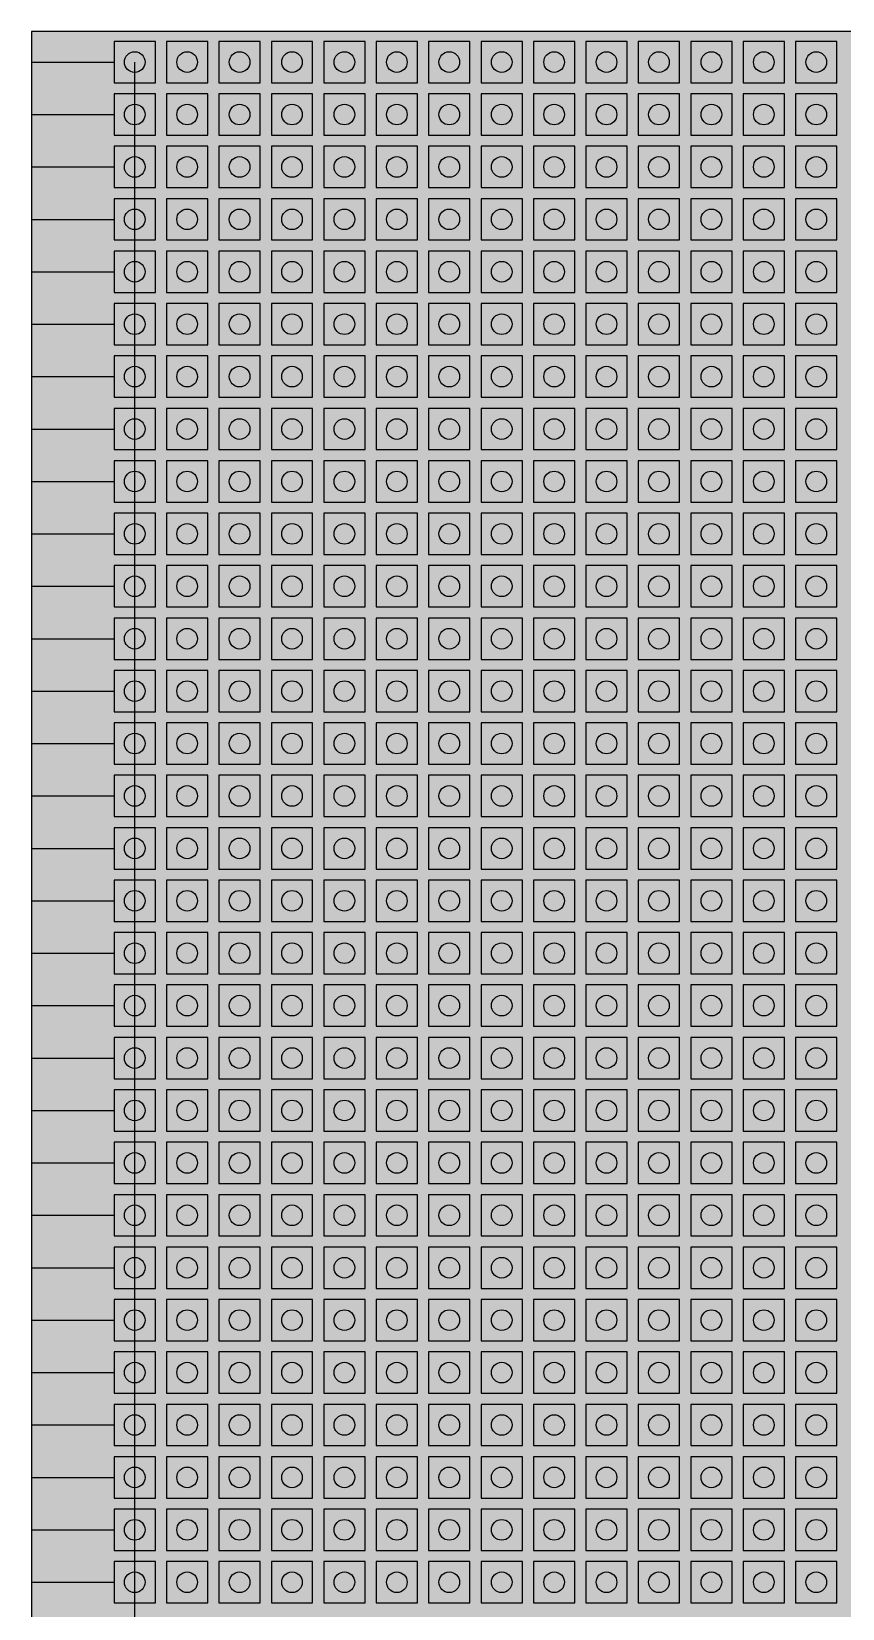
# Model space of a CAD drawing. Header units: millimetres. Extents: x -6 to 434, y -17 to 292.
# Drawn here: x -0.3 to 39, y 23.8 to 100.2 of the extents above; entities that cross this region are included whole.
import ezdxf

# ---------------------------------------------------------------- set-up
doc = ezdxf.new("R2010")
doc.units = ezdxf.units.MM

msp = doc.modelspace()

# ---------------------------------------------------------------- hatches: boundary and pattern name
at = {"transparency": 33554687}
h = msp.add_hatch(color=72, dxfattribs=at)
h.dxf.hatch_style = 1
h.paths.add_polyline_path([(-0.291, 0.208), (159.709, 0.208), (159.709, 100.208), (-0.291, 100.208)])
h = msp.add_hatch(color=96, dxfattribs=at)
h.dxf.hatch_style = 1
h.paths.add_polyline_path([(-0.291, 0.208), (159.709, 0.208), (159.709, 100.208), (-0.291, 100.208)])
h = msp.add_hatch(color=72, dxfattribs=at)
h.dxf.hatch_style = 1
h.paths.add_polyline_path([(6.249, 97.728), (8.249, 97.728), (8.249, 99.728), (6.249, 99.728)])

# ---------------------------------------------------------------- linework, layer by layer
for p, q in [((-0.291, 98.728), (3.709, 98.728)), ((4.709, 96.188), (4.709, 98.728)), ((-0.291, 96.188), (3.709, 96.188)), ((4.709, 93.648), (4.709, 96.188)), ((-0.291, 93.648), (3.709, 93.648)), ((4.709, 91.108), (4.709, 93.648)), ((-0.291, 91.108), (3.709, 91.108)), ((4.709, 88.568), (4.709, 91.108)), ((-0.291, 88.568), (3.709, 88.568)), ((4.709, 86.028), (4.709, 88.568)), ((-0.291, 86.028), (3.709, 86.028)), ((4.709, 83.488), (4.709, 86.028)), ((-0.291, 83.488), (3.709, 83.488)), ((4.709, 80.948), (4.709, 83.488)), ((-0.291, 80.948), (3.709, 80.948)), ((4.709, 78.408), (4.709, 80.948)), ((-0.291, 78.408), (3.709, 78.408)), ((4.709, 75.868), (4.709, 78.408)), ((-0.291, 75.868), (3.709, 75.868)), ((4.709, 73.328), (4.709, 75.868)), ((-0.291, 73.328), (3.709, 73.328)), ((4.709, 70.788), (4.709, 73.328)), ((-0.291, 70.788), (3.709, 70.788)), ((4.709, 68.248), (4.709, 70.788)), ((-0.291, 68.248), (3.709, 68.248)), ((4.709, 65.708), (4.709, 68.248)), ((-0.291, 65.708), (3.709, 65.708)), ((4.709, 63.168), (4.709, 65.708)), ((-0.291, 63.168), (3.709, 63.168)), ((4.709, 60.628), (4.709, 63.168)), ((-0.291, 60.628), (3.709, 60.628)), ((4.709, 58.088), (4.709, 60.628)), ((-0.291, 58.088), (3.709, 58.088)), ((4.709, 55.548), (4.709, 58.088)), ((-0.291, 55.548), (3.709, 55.548)), ((4.709, 53.008), (4.709, 55.548)), ((-0.291, 53.008), (3.709, 53.008)), ((4.709, 50.468), (4.709, 53.008)), ((-0.291, 50.468), (3.709, 50.468)), ((4.709, 47.928), (4.709, 50.468)), ((-0.291, 47.928), (3.709, 47.928)), ((4.709, 45.388), (4.709, 47.928)), ((-0.291, 45.388), (3.709, 45.388)), ((4.709, 42.848), (4.709, 45.388)), ((-0.291, 42.848), (3.709, 42.848)), ((4.709, 40.308), (4.709, 42.848)), ((-0.291, 40.308), (3.709, 40.308)), ((4.709, 37.768), (4.709, 40.308)), ((-0.291, 37.768), (3.709, 37.768)), ((4.709, 35.228), (4.709, 37.768)), ((-0.291, 35.228), (3.709, 35.228)), ((4.709, 32.688), (4.709, 35.228)), ((-0.291, 32.688), (3.709, 32.688)), ((4.709, 30.148), (4.709, 32.688)), ((-0.291, 30.148), (3.709, 30.148)), ((4.709, 27.608), (4.709, 30.148)), ((-0.291, 27.608), (3.709, 27.608)), ((4.709, 25.068), (4.709, 27.608)), ((-0.291, 25.068), (3.709, 25.068)), ((4.709, 22.528), (4.709, 25.068))]:
    msp.add_line(p, q)
for points in [[(-0.291, 0.208), (159.709, 0.208), (159.709, 100.208), (-0.291, 100.208)], [(3.709, 97.728), (5.709, 97.728), (5.709, 99.728), (3.709, 99.728)], [(6.249, 97.728), (8.249, 97.728), (8.249, 99.728), (6.249, 99.728)], [(6.249, 97.728), (8.249, 97.728), (8.249, 99.728), (6.249, 99.728)], [(8.789, 97.728), (10.789, 97.728), (10.789, 99.728), (8.789, 99.728)], [(11.329, 97.728), (13.329, 97.728), (13.329, 99.728), (11.329, 99.728)], [(13.869, 97.728), (15.869, 97.728), (15.869, 99.728), (13.869, 99.728)], [(16.409, 97.728), (18.409, 97.728), (18.409, 99.728), (16.409, 99.728)], [(16.409, 97.728), (18.409, 97.728), (18.409, 99.728), (16.409, 99.728)], [(18.949, 97.728), (20.949, 97.728), (20.949, 99.728), (18.949, 99.728)], [(21.489, 97.728), (23.489, 97.728), (23.489, 99.728), (21.489, 99.728)], [(24.029, 97.728), (26.029, 97.728), (26.029, 99.728), (24.029, 99.728)], [(26.569, 97.728), (28.569, 97.728), (28.569, 99.728), (26.569, 99.728)], [(26.569, 97.728), (28.569, 97.728), (28.569, 99.728), (26.569, 99.728)], [(29.109, 97.728), (31.109, 97.728), (31.109, 99.728), (29.109, 99.728)], [(31.649, 97.728), (33.649, 97.728), (33.649, 99.728), (31.649, 99.728)], [(34.189, 97.728), (36.189, 97.728), (36.189, 99.728), (34.189, 99.728)], [(36.729, 97.728), (38.729, 97.728), (38.729, 99.728), (36.729, 99.728)], [(36.729, 97.728), (38.729, 97.728), (38.729, 99.728), (36.729, 99.728)], [(3.709, 95.188), (5.709, 95.188), (5.709, 97.188), (3.709, 97.188)], [(6.249, 95.188), (8.249, 95.188), (8.249, 97.188), (6.249, 97.188)], [(6.249, 95.188), (8.249, 95.188), (8.249, 97.188), (6.249, 97.188)], [(8.789, 95.188), (10.789, 95.188), (10.789, 97.188), (8.789, 97.188)], [(11.329, 95.188), (13.329, 95.188), (13.329, 97.188), (11.329, 97.188)], [(13.869, 95.188), (15.869, 95.188), (15.869, 97.188), (13.869, 97.188)], [(16.409, 95.188), (18.409, 95.188), (18.409, 97.188), (16.409, 97.188)], [(16.409, 95.188), (18.409, 95.188), (18.409, 97.188), (16.409, 97.188)], [(18.949, 95.188), (20.949, 95.188), (20.949, 97.188), (18.949, 97.188)], [(21.489, 95.188), (23.489, 95.188), (23.489, 97.188), (21.489, 97.188)], [(24.029, 95.188), (26.029, 95.188), (26.029, 97.188), (24.029, 97.188)], [(26.569, 95.188), (28.569, 95.188), (28.569, 97.188), (26.569, 97.188)], [(26.569, 95.188), (28.569, 95.188), (28.569, 97.188), (26.569, 97.188)], [(29.109, 95.188), (31.109, 95.188), (31.109, 97.188), (29.109, 97.188)], [(31.649, 95.188), (33.649, 95.188), (33.649, 97.188), (31.649, 97.188)], [(34.189, 95.188), (36.189, 95.188), (36.189, 97.188), (34.189, 97.188)], [(36.729, 95.188), (38.729, 95.188), (38.729, 97.188), (36.729, 97.188)], [(36.729, 95.188), (38.729, 95.188), (38.729, 97.188), (36.729, 97.188)], [(3.709, 92.648), (5.709, 92.648), (5.709, 94.648), (3.709, 94.648)], [(6.249, 92.648), (8.249, 92.648), (8.249, 94.648), (6.249, 94.648)], [(6.249, 92.648), (8.249, 92.648), (8.249, 94.648), (6.249, 94.648)], [(8.789, 92.648), (10.789, 92.648), (10.789, 94.648), (8.789, 94.648)], [(11.329, 92.648), (13.329, 92.648), (13.329, 94.648), (11.329, 94.648)], [(13.869, 92.648), (15.869, 92.648), (15.869, 94.648), (13.869, 94.648)], [(16.409, 92.648), (18.409, 92.648), (18.409, 94.648), (16.409, 94.648)], [(16.409, 92.648), (18.409, 92.648), (18.409, 94.648), (16.409, 94.648)], [(18.949, 92.648), (20.949, 92.648), (20.949, 94.648), (18.949, 94.648)], [(21.489, 92.648), (23.489, 92.648), (23.489, 94.648), (21.489, 94.648)], [(24.029, 92.648), (26.029, 92.648), (26.029, 94.648), (24.029, 94.648)], [(26.569, 92.648), (28.569, 92.648), (28.569, 94.648), (26.569, 94.648)], [(26.569, 92.648), (28.569, 92.648), (28.569, 94.648), (26.569, 94.648)], [(29.109, 92.648), (31.109, 92.648), (31.109, 94.648), (29.109, 94.648)], [(31.649, 92.648), (33.649, 92.648), (33.649, 94.648), (31.649, 94.648)], [(34.189, 92.648), (36.189, 92.648), (36.189, 94.648), (34.189, 94.648)], [(36.729, 92.648), (38.729, 92.648), (38.729, 94.648), (36.729, 94.648)], [(36.729, 92.648), (38.729, 92.648), (38.729, 94.648), (36.729, 94.648)], [(3.709, 90.108), (5.709, 90.108), (5.709, 92.108), (3.709, 92.108)], [(6.249, 90.108), (8.249, 90.108), (8.249, 92.108), (6.249, 92.108)], [(6.249, 90.108), (8.249, 90.108), (8.249, 92.108), (6.249, 92.108)], [(8.789, 90.108), (10.789, 90.108), (10.789, 92.108), (8.789, 92.108)], [(11.329, 90.108), (13.329, 90.108), (13.329, 92.108), (11.329, 92.108)], [(13.869, 90.108), (15.869, 90.108), (15.869, 92.108), (13.869, 92.108)], [(16.409, 90.108), (18.409, 90.108), (18.409, 92.108), (16.409, 92.108)], [(16.409, 90.108), (18.409, 90.108), (18.409, 92.108), (16.409, 92.108)], [(18.949, 90.108), (20.949, 90.108), (20.949, 92.108), (18.949, 92.108)], [(21.489, 90.108), (23.489, 90.108), (23.489, 92.108), (21.489, 92.108)], [(24.029, 90.108), (26.029, 90.108), (26.029, 92.108), (24.029, 92.108)], [(26.569, 90.108), (28.569, 90.108), (28.569, 92.108), (26.569, 92.108)], [(26.569, 90.108), (28.569, 90.108), (28.569, 92.108), (26.569, 92.108)], [(29.109, 90.108), (31.109, 90.108), (31.109, 92.108), (29.109, 92.108)], [(31.649, 90.108), (33.649, 90.108), (33.649, 92.108), (31.649, 92.108)], [(34.189, 90.108), (36.189, 90.108), (36.189, 92.108), (34.189, 92.108)], [(36.729, 90.108), (38.729, 90.108), (38.729, 92.108), (36.729, 92.108)], [(36.729, 90.108), (38.729, 90.108), (38.729, 92.108), (36.729, 92.108)], [(3.709, 87.568), (5.709, 87.568), (5.709, 89.568), (3.709, 89.568)], [(6.249, 87.568), (8.249, 87.568), (8.249, 89.568), (6.249, 89.568)], [(6.249, 87.568), (8.249, 87.568), (8.249, 89.568), (6.249, 89.568)], [(8.789, 87.568), (10.789, 87.568), (10.789, 89.568), (8.789, 89.568)], [(11.329, 87.568), (13.329, 87.568), (13.329, 89.568), (11.329, 89.568)], [(13.869, 87.568), (15.869, 87.568), (15.869, 89.568), (13.869, 89.568)], [(16.409, 87.568), (18.409, 87.568), (18.409, 89.568), (16.409, 89.568)], [(16.409, 87.568), (18.409, 87.568), (18.409, 89.568), (16.409, 89.568)], [(18.949, 87.568), (20.949, 87.568), (20.949, 89.568), (18.949, 89.568)], [(21.489, 87.568), (23.489, 87.568), (23.489, 89.568), (21.489, 89.568)], [(24.029, 87.568), (26.029, 87.568), (26.029, 89.568), (24.029, 89.568)], [(26.569, 87.568), (28.569, 87.568), (28.569, 89.568), (26.569, 89.568)], [(26.569, 87.568), (28.569, 87.568), (28.569, 89.568), (26.569, 89.568)], [(29.109, 87.568), (31.109, 87.568), (31.109, 89.568), (29.109, 89.568)], [(31.649, 87.568), (33.649, 87.568), (33.649, 89.568), (31.649, 89.568)], [(34.189, 87.568), (36.189, 87.568), (36.189, 89.568), (34.189, 89.568)], [(36.729, 87.568), (38.729, 87.568), (38.729, 89.568), (36.729, 89.568)], [(36.729, 87.568), (38.729, 87.568), (38.729, 89.568), (36.729, 89.568)], [(3.709, 85.028), (5.709, 85.028), (5.709, 87.028), (3.709, 87.028)], [(6.249, 85.028), (8.249, 85.028), (8.249, 87.028), (6.249, 87.028)], [(6.249, 85.028), (8.249, 85.028), (8.249, 87.028), (6.249, 87.028)], [(8.789, 85.028), (10.789, 85.028), (10.789, 87.028), (8.789, 87.028)], [(11.329, 85.028), (13.329, 85.028), (13.329, 87.028), (11.329, 87.028)], [(13.869, 85.028), (15.869, 85.028), (15.869, 87.028), (13.869, 87.028)], [(16.409, 85.028), (18.409, 85.028), (18.409, 87.028), (16.409, 87.028)], [(16.409, 85.028), (18.409, 85.028), (18.409, 87.028), (16.409, 87.028)], [(18.949, 85.028), (20.949, 85.028), (20.949, 87.028), (18.949, 87.028)], [(21.489, 85.028), (23.489, 85.028), (23.489, 87.028), (21.489, 87.028)], [(24.029, 85.028), (26.029, 85.028), (26.029, 87.028), (24.029, 87.028)], [(26.569, 85.028), (28.569, 85.028), (28.569, 87.028), (26.569, 87.028)], [(26.569, 85.028), (28.569, 85.028), (28.569, 87.028), (26.569, 87.028)], [(29.109, 85.028), (31.109, 85.028), (31.109, 87.028), (29.109, 87.028)], [(31.649, 85.028), (33.649, 85.028), (33.649, 87.028), (31.649, 87.028)], [(34.189, 85.028), (36.189, 85.028), (36.189, 87.028), (34.189, 87.028)], [(36.729, 85.028), (38.729, 85.028), (38.729, 87.028), (36.729, 87.028)], [(36.729, 85.028), (38.729, 85.028), (38.729, 87.028), (36.729, 87.028)], [(3.709, 82.488), (5.709, 82.488), (5.709, 84.488), (3.709, 84.488)], [(6.249, 82.488), (8.249, 82.488), (8.249, 84.488), (6.249, 84.488)], [(6.249, 82.488), (8.249, 82.488), (8.249, 84.488), (6.249, 84.488)], [(8.789, 82.488), (10.789, 82.488), (10.789, 84.488), (8.789, 84.488)], [(11.329, 82.488), (13.329, 82.488), (13.329, 84.488), (11.329, 84.488)], [(13.869, 82.488), (15.869, 82.488), (15.869, 84.488), (13.869, 84.488)], [(16.409, 82.488), (18.409, 82.488), (18.409, 84.488), (16.409, 84.488)], [(16.409, 82.488), (18.409, 82.488), (18.409, 84.488), (16.409, 84.488)], [(18.949, 82.488), (20.949, 82.488), (20.949, 84.488), (18.949, 84.488)], [(21.489, 82.488), (23.489, 82.488), (23.489, 84.488), (21.489, 84.488)], [(24.029, 82.488), (26.029, 82.488), (26.029, 84.488), (24.029, 84.488)], [(26.569, 82.488), (28.569, 82.488), (28.569, 84.488), (26.569, 84.488)], [(26.569, 82.488), (28.569, 82.488), (28.569, 84.488), (26.569, 84.488)], [(29.109, 82.488), (31.109, 82.488), (31.109, 84.488), (29.109, 84.488)], [(31.649, 82.488), (33.649, 82.488), (33.649, 84.488), (31.649, 84.488)], [(34.189, 82.488), (36.189, 82.488), (36.189, 84.488), (34.189, 84.488)], [(36.729, 82.488), (38.729, 82.488), (38.729, 84.488), (36.729, 84.488)], [(36.729, 82.488), (38.729, 82.488), (38.729, 84.488), (36.729, 84.488)], [(3.709, 79.948), (5.709, 79.948), (5.709, 81.948), (3.709, 81.948)], [(6.249, 79.948), (8.249, 79.948), (8.249, 81.948), (6.249, 81.948)], [(6.249, 79.948), (8.249, 79.948), (8.249, 81.948), (6.249, 81.948)], [(8.789, 79.948), (10.789, 79.948), (10.789, 81.948), (8.789, 81.948)], [(11.329, 79.948), (13.329, 79.948), (13.329, 81.948), (11.329, 81.948)], [(13.869, 79.948), (15.869, 79.948), (15.869, 81.948), (13.869, 81.948)], [(16.409, 79.948), (18.409, 79.948), (18.409, 81.948), (16.409, 81.948)], [(16.409, 79.948), (18.409, 79.948), (18.409, 81.948), (16.409, 81.948)], [(18.949, 79.948), (20.949, 79.948), (20.949, 81.948), (18.949, 81.948)], [(21.489, 79.948), (23.489, 79.948), (23.489, 81.948), (21.489, 81.948)], [(24.029, 79.948), (26.029, 79.948), (26.029, 81.948), (24.029, 81.948)], [(26.569, 79.948), (28.569, 79.948), (28.569, 81.948), (26.569, 81.948)], [(26.569, 79.948), (28.569, 79.948), (28.569, 81.948), (26.569, 81.948)], [(29.109, 79.948), (31.109, 79.948), (31.109, 81.948), (29.109, 81.948)], [(31.649, 79.948), (33.649, 79.948), (33.649, 81.948), (31.649, 81.948)], [(34.189, 79.948), (36.189, 79.948), (36.189, 81.948), (34.189, 81.948)], [(36.729, 79.948), (38.729, 79.948), (38.729, 81.948), (36.729, 81.948)], [(36.729, 79.948), (38.729, 79.948), (38.729, 81.948), (36.729, 81.948)], [(3.709, 77.408), (5.709, 77.408), (5.709, 79.408), (3.709, 79.408)], [(6.249, 77.408), (8.249, 77.408), (8.249, 79.408), (6.249, 79.408)], [(6.249, 77.408), (8.249, 77.408), (8.249, 79.408), (6.249, 79.408)], [(8.789, 77.408), (10.789, 77.408), (10.789, 79.408), (8.789, 79.408)], [(11.329, 77.408), (13.329, 77.408), (13.329, 79.408), (11.329, 79.408)], [(13.869, 77.408), (15.869, 77.408), (15.869, 79.408), (13.869, 79.408)], [(16.409, 77.408), (18.409, 77.408), (18.409, 79.408), (16.409, 79.408)], [(16.409, 77.408), (18.409, 77.408), (18.409, 79.408), (16.409, 79.408)], [(18.949, 77.408), (20.949, 77.408), (20.949, 79.408), (18.949, 79.408)], [(21.489, 77.408), (23.489, 77.408), (23.489, 79.408), (21.489, 79.408)], [(24.029, 77.408), (26.029, 77.408), (26.029, 79.408), (24.029, 79.408)], [(26.569, 77.408), (28.569, 77.408), (28.569, 79.408), (26.569, 79.408)], [(26.569, 77.408), (28.569, 77.408), (28.569, 79.408), (26.569, 79.408)], [(29.109, 77.408), (31.109, 77.408), (31.109, 79.408), (29.109, 79.408)], [(31.649, 77.408), (33.649, 77.408), (33.649, 79.408), (31.649, 79.408)], [(34.189, 77.408), (36.189, 77.408), (36.189, 79.408), (34.189, 79.408)], [(36.729, 77.408), (38.729, 77.408), (38.729, 79.408), (36.729, 79.408)], [(36.729, 77.408), (38.729, 77.408), (38.729, 79.408), (36.729, 79.408)], [(3.709, 74.868), (5.709, 74.868), (5.709, 76.868), (3.709, 76.868)], [(6.249, 74.868), (8.249, 74.868), (8.249, 76.868), (6.249, 76.868)], [(6.249, 74.868), (8.249, 74.868), (8.249, 76.868), (6.249, 76.868)], [(8.789, 74.868), (10.789, 74.868), (10.789, 76.868), (8.789, 76.868)], [(11.329, 74.868), (13.329, 74.868), (13.329, 76.868), (11.329, 76.868)], [(13.869, 74.868), (15.869, 74.868), (15.869, 76.868), (13.869, 76.868)], [(16.409, 74.868), (18.409, 74.868), (18.409, 76.868), (16.409, 76.868)], [(16.409, 74.868), (18.409, 74.868), (18.409, 76.868), (16.409, 76.868)], [(18.949, 74.868), (20.949, 74.868), (20.949, 76.868), (18.949, 76.868)], [(21.489, 74.868), (23.489, 74.868), (23.489, 76.868), (21.489, 76.868)], [(24.029, 74.868), (26.029, 74.868), (26.029, 76.868), (24.029, 76.868)], [(26.569, 74.868), (28.569, 74.868), (28.569, 76.868), (26.569, 76.868)], [(26.569, 74.868), (28.569, 74.868), (28.569, 76.868), (26.569, 76.868)], [(29.109, 74.868), (31.109, 74.868), (31.109, 76.868), (29.109, 76.868)], [(31.649, 74.868), (33.649, 74.868), (33.649, 76.868), (31.649, 76.868)], [(34.189, 74.868), (36.189, 74.868), (36.189, 76.868), (34.189, 76.868)], [(36.729, 74.868), (38.729, 74.868), (38.729, 76.868), (36.729, 76.868)], [(36.729, 74.868), (38.729, 74.868), (38.729, 76.868), (36.729, 76.868)], [(3.709, 72.328), (5.709, 72.328), (5.709, 74.328), (3.709, 74.328)], [(6.249, 72.328), (8.249, 72.328), (8.249, 74.328), (6.249, 74.328)], [(6.249, 72.328), (8.249, 72.328), (8.249, 74.328), (6.249, 74.328)], [(8.789, 72.328), (10.789, 72.328), (10.789, 74.328), (8.789, 74.328)], [(11.329, 72.328), (13.329, 72.328), (13.329, 74.328), (11.329, 74.328)], [(13.869, 72.328), (15.869, 72.328), (15.869, 74.328), (13.869, 74.328)], [(16.409, 72.328), (18.409, 72.328), (18.409, 74.328), (16.409, 74.328)], [(16.409, 72.328), (18.409, 72.328), (18.409, 74.328), (16.409, 74.328)], [(18.949, 72.328), (20.949, 72.328), (20.949, 74.328), (18.949, 74.328)], [(21.489, 72.328), (23.489, 72.328), (23.489, 74.328), (21.489, 74.328)], [(24.029, 72.328), (26.029, 72.328), (26.029, 74.328), (24.029, 74.328)], [(26.569, 72.328), (28.569, 72.328), (28.569, 74.328), (26.569, 74.328)], [(26.569, 72.328), (28.569, 72.328), (28.569, 74.328), (26.569, 74.328)], [(29.109, 72.328), (31.109, 72.328), (31.109, 74.328), (29.109, 74.328)], [(31.649, 72.328), (33.649, 72.328), (33.649, 74.328), (31.649, 74.328)], [(34.189, 72.328), (36.189, 72.328), (36.189, 74.328), (34.189, 74.328)], [(36.729, 72.328), (38.729, 72.328), (38.729, 74.328), (36.729, 74.328)], [(36.729, 72.328), (38.729, 72.328), (38.729, 74.328), (36.729, 74.328)], [(3.709, 69.788), (5.709, 69.788), (5.709, 71.788), (3.709, 71.788)], [(6.249, 69.788), (8.249, 69.788), (8.249, 71.788), (6.249, 71.788)], [(6.249, 69.788), (8.249, 69.788), (8.249, 71.788), (6.249, 71.788)], [(8.789, 69.788), (10.789, 69.788), (10.789, 71.788), (8.789, 71.788)], [(11.329, 69.788), (13.329, 69.788), (13.329, 71.788), (11.329, 71.788)], [(13.869, 69.788), (15.869, 69.788), (15.869, 71.788), (13.869, 71.788)], [(16.409, 69.788), (18.409, 69.788), (18.409, 71.788), (16.409, 71.788)], [(16.409, 69.788), (18.409, 69.788), (18.409, 71.788), (16.409, 71.788)], [(18.949, 69.788), (20.949, 69.788), (20.949, 71.788), (18.949, 71.788)], [(21.489, 69.788), (23.489, 69.788), (23.489, 71.788), (21.489, 71.788)], [(24.029, 69.788), (26.029, 69.788), (26.029, 71.788), (24.029, 71.788)], [(26.569, 69.788), (28.569, 69.788), (28.569, 71.788), (26.569, 71.788)], [(26.569, 69.788), (28.569, 69.788), (28.569, 71.788), (26.569, 71.788)], [(29.109, 69.788), (31.109, 69.788), (31.109, 71.788), (29.109, 71.788)], [(31.649, 69.788), (33.649, 69.788), (33.649, 71.788), (31.649, 71.788)], [(34.189, 69.788), (36.189, 69.788), (36.189, 71.788), (34.189, 71.788)], [(36.729, 69.788), (38.729, 69.788), (38.729, 71.788), (36.729, 71.788)], [(36.729, 69.788), (38.729, 69.788), (38.729, 71.788), (36.729, 71.788)], [(3.709, 67.248), (5.709, 67.248), (5.709, 69.248), (3.709, 69.248)], [(6.249, 67.248), (8.249, 67.248), (8.249, 69.248), (6.249, 69.248)], [(6.249, 67.248), (8.249, 67.248), (8.249, 69.248), (6.249, 69.248)], [(8.789, 67.248), (10.789, 67.248), (10.789, 69.248), (8.789, 69.248)], [(11.329, 67.248), (13.329, 67.248), (13.329, 69.248), (11.329, 69.248)], [(13.869, 67.248), (15.869, 67.248), (15.869, 69.248), (13.869, 69.248)], [(16.409, 67.248), (18.409, 67.248), (18.409, 69.248), (16.409, 69.248)], [(16.409, 67.248), (18.409, 67.248), (18.409, 69.248), (16.409, 69.248)], [(18.949, 67.248), (20.949, 67.248), (20.949, 69.248), (18.949, 69.248)], [(21.489, 67.248), (23.489, 67.248), (23.489, 69.248), (21.489, 69.248)], [(24.029, 67.248), (26.029, 67.248), (26.029, 69.248), (24.029, 69.248)], [(26.569, 67.248), (28.569, 67.248), (28.569, 69.248), (26.569, 69.248)], [(26.569, 67.248), (28.569, 67.248), (28.569, 69.248), (26.569, 69.248)], [(29.109, 67.248), (31.109, 67.248), (31.109, 69.248), (29.109, 69.248)], [(31.649, 67.248), (33.649, 67.248), (33.649, 69.248), (31.649, 69.248)], [(34.189, 67.248), (36.189, 67.248), (36.189, 69.248), (34.189, 69.248)], [(36.729, 67.248), (38.729, 67.248), (38.729, 69.248), (36.729, 69.248)], [(36.729, 67.248), (38.729, 67.248), (38.729, 69.248), (36.729, 69.248)], [(3.709, 64.708), (5.709, 64.708), (5.709, 66.708), (3.709, 66.708)], [(6.249, 64.708), (8.249, 64.708), (8.249, 66.708), (6.249, 66.708)], [(6.249, 64.708), (8.249, 64.708), (8.249, 66.708), (6.249, 66.708)], [(8.789, 64.708), (10.789, 64.708), (10.789, 66.708), (8.789, 66.708)], [(11.329, 64.708), (13.329, 64.708), (13.329, 66.708), (11.329, 66.708)], [(13.869, 64.708), (15.869, 64.708), (15.869, 66.708), (13.869, 66.708)], [(16.409, 64.708), (18.409, 64.708), (18.409, 66.708), (16.409, 66.708)], [(16.409, 64.708), (18.409, 64.708), (18.409, 66.708), (16.409, 66.708)], [(18.949, 64.708), (20.949, 64.708), (20.949, 66.708), (18.949, 66.708)], [(21.489, 64.708), (23.489, 64.708), (23.489, 66.708), (21.489, 66.708)], [(24.029, 64.708), (26.029, 64.708), (26.029, 66.708), (24.029, 66.708)], [(26.569, 64.708), (28.569, 64.708), (28.569, 66.708), (26.569, 66.708)], [(26.569, 64.708), (28.569, 64.708), (28.569, 66.708), (26.569, 66.708)], [(29.109, 64.708), (31.109, 64.708), (31.109, 66.708), (29.109, 66.708)], [(31.649, 64.708), (33.649, 64.708), (33.649, 66.708), (31.649, 66.708)], [(34.189, 64.708), (36.189, 64.708), (36.189, 66.708), (34.189, 66.708)], [(36.729, 64.708), (38.729, 64.708), (38.729, 66.708), (36.729, 66.708)], [(36.729, 64.708), (38.729, 64.708), (38.729, 66.708), (36.729, 66.708)], [(3.709, 62.168), (5.709, 62.168), (5.709, 64.168), (3.709, 64.168)], [(6.249, 62.168), (8.249, 62.168), (8.249, 64.168), (6.249, 64.168)], [(6.249, 62.168), (8.249, 62.168), (8.249, 64.168), (6.249, 64.168)], [(8.789, 62.168), (10.789, 62.168), (10.789, 64.168), (8.789, 64.168)], [(11.329, 62.168), (13.329, 62.168), (13.329, 64.168), (11.329, 64.168)], [(13.869, 62.168), (15.869, 62.168), (15.869, 64.168), (13.869, 64.168)], [(16.409, 62.168), (18.409, 62.168), (18.409, 64.168), (16.409, 64.168)], [(16.409, 62.168), (18.409, 62.168), (18.409, 64.168), (16.409, 64.168)], [(18.949, 62.168), (20.949, 62.168), (20.949, 64.168), (18.949, 64.168)], [(21.489, 62.168), (23.489, 62.168), (23.489, 64.168), (21.489, 64.168)], [(24.029, 62.168), (26.029, 62.168), (26.029, 64.168), (24.029, 64.168)], [(26.569, 62.168), (28.569, 62.168), (28.569, 64.168), (26.569, 64.168)], [(26.569, 62.168), (28.569, 62.168), (28.569, 64.168), (26.569, 64.168)], [(29.109, 62.168), (31.109, 62.168), (31.109, 64.168), (29.109, 64.168)], [(31.649, 62.168), (33.649, 62.168), (33.649, 64.168), (31.649, 64.168)], [(34.189, 62.168), (36.189, 62.168), (36.189, 64.168), (34.189, 64.168)], [(36.729, 62.168), (38.729, 62.168), (38.729, 64.168), (36.729, 64.168)], [(36.729, 62.168), (38.729, 62.168), (38.729, 64.168), (36.729, 64.168)], [(3.709, 59.628), (5.709, 59.628), (5.709, 61.628), (3.709, 61.628)], [(6.249, 59.628), (8.249, 59.628), (8.249, 61.628), (6.249, 61.628)], [(6.249, 59.628), (8.249, 59.628), (8.249, 61.628), (6.249, 61.628)], [(8.789, 59.628), (10.789, 59.628), (10.789, 61.628), (8.789, 61.628)], [(11.329, 59.628), (13.329, 59.628), (13.329, 61.628), (11.329, 61.628)], [(13.869, 59.628), (15.869, 59.628), (15.869, 61.628), (13.869, 61.628)], [(16.409, 59.628), (18.409, 59.628), (18.409, 61.628), (16.409, 61.628)], [(16.409, 59.628), (18.409, 59.628), (18.409, 61.628), (16.409, 61.628)], [(18.949, 59.628), (20.949, 59.628), (20.949, 61.628), (18.949, 61.628)], [(21.489, 59.628), (23.489, 59.628), (23.489, 61.628), (21.489, 61.628)], [(24.029, 59.628), (26.029, 59.628), (26.029, 61.628), (24.029, 61.628)], [(26.569, 59.628), (28.569, 59.628), (28.569, 61.628), (26.569, 61.628)], [(26.569, 59.628), (28.569, 59.628), (28.569, 61.628), (26.569, 61.628)], [(29.109, 59.628), (31.109, 59.628), (31.109, 61.628), (29.109, 61.628)], [(31.649, 59.628), (33.649, 59.628), (33.649, 61.628), (31.649, 61.628)], [(34.189, 59.628), (36.189, 59.628), (36.189, 61.628), (34.189, 61.628)], [(36.729, 59.628), (38.729, 59.628), (38.729, 61.628), (36.729, 61.628)], [(36.729, 59.628), (38.729, 59.628), (38.729, 61.628), (36.729, 61.628)], [(3.709, 57.088), (5.709, 57.088), (5.709, 59.088), (3.709, 59.088)], [(6.249, 57.088), (8.249, 57.088), (8.249, 59.088), (6.249, 59.088)], [(6.249, 57.088), (8.249, 57.088), (8.249, 59.088), (6.249, 59.088)], [(8.789, 57.088), (10.789, 57.088), (10.789, 59.088), (8.789, 59.088)], [(11.329, 57.088), (13.329, 57.088), (13.329, 59.088), (11.329, 59.088)], [(13.869, 57.088), (15.869, 57.088), (15.869, 59.088), (13.869, 59.088)], [(16.409, 57.088), (18.409, 57.088), (18.409, 59.088), (16.409, 59.088)], [(16.409, 57.088), (18.409, 57.088), (18.409, 59.088), (16.409, 59.088)], [(18.949, 57.088), (20.949, 57.088), (20.949, 59.088), (18.949, 59.088)], [(21.489, 57.088), (23.489, 57.088), (23.489, 59.088), (21.489, 59.088)], [(24.029, 57.088), (26.029, 57.088), (26.029, 59.088), (24.029, 59.088)], [(26.569, 57.088), (28.569, 57.088), (28.569, 59.088), (26.569, 59.088)], [(26.569, 57.088), (28.569, 57.088), (28.569, 59.088), (26.569, 59.088)], [(29.109, 57.088), (31.109, 57.088), (31.109, 59.088), (29.109, 59.088)], [(31.649, 57.088), (33.649, 57.088), (33.649, 59.088), (31.649, 59.088)], [(34.189, 57.088), (36.189, 57.088), (36.189, 59.088), (34.189, 59.088)], [(36.729, 57.088), (38.729, 57.088), (38.729, 59.088), (36.729, 59.088)], [(36.729, 57.088), (38.729, 57.088), (38.729, 59.088), (36.729, 59.088)], [(3.709, 54.548), (5.709, 54.548), (5.709, 56.548), (3.709, 56.548)], [(6.249, 54.548), (8.249, 54.548), (8.249, 56.548), (6.249, 56.548)], [(6.249, 54.548), (8.249, 54.548), (8.249, 56.548), (6.249, 56.548)], [(8.789, 54.548), (10.789, 54.548), (10.789, 56.548), (8.789, 56.548)], [(11.329, 54.548), (13.329, 54.548), (13.329, 56.548), (11.329, 56.548)], [(13.869, 54.548), (15.869, 54.548), (15.869, 56.548), (13.869, 56.548)], [(16.409, 54.548), (18.409, 54.548), (18.409, 56.548), (16.409, 56.548)], [(16.409, 54.548), (18.409, 54.548), (18.409, 56.548), (16.409, 56.548)], [(18.949, 54.548), (20.949, 54.548), (20.949, 56.548), (18.949, 56.548)], [(21.489, 54.548), (23.489, 54.548), (23.489, 56.548), (21.489, 56.548)], [(24.029, 54.548), (26.029, 54.548), (26.029, 56.548), (24.029, 56.548)], [(26.569, 54.548), (28.569, 54.548), (28.569, 56.548), (26.569, 56.548)], [(26.569, 54.548), (28.569, 54.548), (28.569, 56.548), (26.569, 56.548)], [(29.109, 54.548), (31.109, 54.548), (31.109, 56.548), (29.109, 56.548)], [(31.649, 54.548), (33.649, 54.548), (33.649, 56.548), (31.649, 56.548)], [(34.189, 54.548), (36.189, 54.548), (36.189, 56.548), (34.189, 56.548)], [(36.729, 54.548), (38.729, 54.548), (38.729, 56.548), (36.729, 56.548)], [(36.729, 54.548), (38.729, 54.548), (38.729, 56.548), (36.729, 56.548)], [(3.709, 52.008), (5.709, 52.008), (5.709, 54.008), (3.709, 54.008)], [(6.249, 52.008), (8.249, 52.008), (8.249, 54.008), (6.249, 54.008)], [(6.249, 52.008), (8.249, 52.008), (8.249, 54.008), (6.249, 54.008)], [(8.789, 52.008), (10.789, 52.008), (10.789, 54.008), (8.789, 54.008)], [(11.329, 52.008), (13.329, 52.008), (13.329, 54.008), (11.329, 54.008)], [(13.869, 52.008), (15.869, 52.008), (15.869, 54.008), (13.869, 54.008)], [(16.409, 52.008), (18.409, 52.008), (18.409, 54.008), (16.409, 54.008)], [(16.409, 52.008), (18.409, 52.008), (18.409, 54.008), (16.409, 54.008)], [(18.949, 52.008), (20.949, 52.008), (20.949, 54.008), (18.949, 54.008)], [(21.489, 52.008), (23.489, 52.008), (23.489, 54.008), (21.489, 54.008)], [(24.029, 52.008), (26.029, 52.008), (26.029, 54.008), (24.029, 54.008)], [(26.569, 52.008), (28.569, 52.008), (28.569, 54.008), (26.569, 54.008)], [(26.569, 52.008), (28.569, 52.008), (28.569, 54.008), (26.569, 54.008)], [(29.109, 52.008), (31.109, 52.008), (31.109, 54.008), (29.109, 54.008)], [(31.649, 52.008), (33.649, 52.008), (33.649, 54.008), (31.649, 54.008)], [(34.189, 52.008), (36.189, 52.008), (36.189, 54.008), (34.189, 54.008)], [(36.729, 52.008), (38.729, 52.008), (38.729, 54.008), (36.729, 54.008)], [(36.729, 52.008), (38.729, 52.008), (38.729, 54.008), (36.729, 54.008)], [(3.709, 49.468), (5.709, 49.468), (5.709, 51.468), (3.709, 51.468)], [(6.249, 49.468), (8.249, 49.468), (8.249, 51.468), (6.249, 51.468)], [(6.249, 49.468), (8.249, 49.468), (8.249, 51.468), (6.249, 51.468)], [(8.789, 49.468), (10.789, 49.468), (10.789, 51.468), (8.789, 51.468)], [(11.329, 49.468), (13.329, 49.468), (13.329, 51.468), (11.329, 51.468)], [(13.869, 49.468), (15.869, 49.468), (15.869, 51.468), (13.869, 51.468)], [(16.409, 49.468), (18.409, 49.468), (18.409, 51.468), (16.409, 51.468)], [(16.409, 49.468), (18.409, 49.468), (18.409, 51.468), (16.409, 51.468)], [(18.949, 49.468), (20.949, 49.468), (20.949, 51.468), (18.949, 51.468)], [(21.489, 49.468), (23.489, 49.468), (23.489, 51.468), (21.489, 51.468)], [(24.029, 49.468), (26.029, 49.468), (26.029, 51.468), (24.029, 51.468)], [(26.569, 49.468), (28.569, 49.468), (28.569, 51.468), (26.569, 51.468)], [(26.569, 49.468), (28.569, 49.468), (28.569, 51.468), (26.569, 51.468)], [(29.109, 49.468), (31.109, 49.468), (31.109, 51.468), (29.109, 51.468)], [(31.649, 49.468), (33.649, 49.468), (33.649, 51.468), (31.649, 51.468)], [(34.189, 49.468), (36.189, 49.468), (36.189, 51.468), (34.189, 51.468)], [(36.729, 49.468), (38.729, 49.468), (38.729, 51.468), (36.729, 51.468)], [(36.729, 49.468), (38.729, 49.468), (38.729, 51.468), (36.729, 51.468)], [(3.709, 46.928), (5.709, 46.928), (5.709, 48.928), (3.709, 48.928)], [(6.249, 46.928), (8.249, 46.928), (8.249, 48.928), (6.249, 48.928)], [(6.249, 46.928), (8.249, 46.928), (8.249, 48.928), (6.249, 48.928)], [(8.789, 46.928), (10.789, 46.928), (10.789, 48.928), (8.789, 48.928)], [(11.329, 46.928), (13.329, 46.928), (13.329, 48.928), (11.329, 48.928)], [(13.869, 46.928), (15.869, 46.928), (15.869, 48.928), (13.869, 48.928)], [(16.409, 46.928), (18.409, 46.928), (18.409, 48.928), (16.409, 48.928)], [(16.409, 46.928), (18.409, 46.928), (18.409, 48.928), (16.409, 48.928)], [(18.949, 46.928), (20.949, 46.928), (20.949, 48.928), (18.949, 48.928)], [(21.489, 46.928), (23.489, 46.928), (23.489, 48.928), (21.489, 48.928)], [(24.029, 46.928), (26.029, 46.928), (26.029, 48.928), (24.029, 48.928)], [(26.569, 46.928), (28.569, 46.928), (28.569, 48.928), (26.569, 48.928)], [(26.569, 46.928), (28.569, 46.928), (28.569, 48.928), (26.569, 48.928)], [(29.109, 46.928), (31.109, 46.928), (31.109, 48.928), (29.109, 48.928)], [(31.649, 46.928), (33.649, 46.928), (33.649, 48.928), (31.649, 48.928)], [(34.189, 46.928), (36.189, 46.928), (36.189, 48.928), (34.189, 48.928)], [(36.729, 46.928), (38.729, 46.928), (38.729, 48.928), (36.729, 48.928)], [(36.729, 46.928), (38.729, 46.928), (38.729, 48.928), (36.729, 48.928)], [(3.709, 44.388), (5.709, 44.388), (5.709, 46.388), (3.709, 46.388)], [(6.249, 44.388), (8.249, 44.388), (8.249, 46.388), (6.249, 46.388)], [(6.249, 44.388), (8.249, 44.388), (8.249, 46.388), (6.249, 46.388)], [(8.789, 44.388), (10.789, 44.388), (10.789, 46.388), (8.789, 46.388)], [(11.329, 44.388), (13.329, 44.388), (13.329, 46.388), (11.329, 46.388)], [(13.869, 44.388), (15.869, 44.388), (15.869, 46.388), (13.869, 46.388)], [(16.409, 44.388), (18.409, 44.388), (18.409, 46.388), (16.409, 46.388)], [(16.409, 44.388), (18.409, 44.388), (18.409, 46.388), (16.409, 46.388)], [(18.949, 44.388), (20.949, 44.388), (20.949, 46.388), (18.949, 46.388)], [(21.489, 44.388), (23.489, 44.388), (23.489, 46.388), (21.489, 46.388)], [(24.029, 44.388), (26.029, 44.388), (26.029, 46.388), (24.029, 46.388)], [(26.569, 44.388), (28.569, 44.388), (28.569, 46.388), (26.569, 46.388)], [(26.569, 44.388), (28.569, 44.388), (28.569, 46.388), (26.569, 46.388)], [(29.109, 44.388), (31.109, 44.388), (31.109, 46.388), (29.109, 46.388)], [(31.649, 44.388), (33.649, 44.388), (33.649, 46.388), (31.649, 46.388)], [(34.189, 44.388), (36.189, 44.388), (36.189, 46.388), (34.189, 46.388)], [(36.729, 44.388), (38.729, 44.388), (38.729, 46.388), (36.729, 46.388)], [(36.729, 44.388), (38.729, 44.388), (38.729, 46.388), (36.729, 46.388)], [(3.709, 41.848), (5.709, 41.848), (5.709, 43.848), (3.709, 43.848)], [(6.249, 41.848), (8.249, 41.848), (8.249, 43.848), (6.249, 43.848)], [(6.249, 41.848), (8.249, 41.848), (8.249, 43.848), (6.249, 43.848)], [(8.789, 41.848), (10.789, 41.848), (10.789, 43.848), (8.789, 43.848)], [(11.329, 41.848), (13.329, 41.848), (13.329, 43.848), (11.329, 43.848)], [(13.869, 41.848), (15.869, 41.848), (15.869, 43.848), (13.869, 43.848)], [(16.409, 41.848), (18.409, 41.848), (18.409, 43.848), (16.409, 43.848)], [(16.409, 41.848), (18.409, 41.848), (18.409, 43.848), (16.409, 43.848)], [(18.949, 41.848), (20.949, 41.848), (20.949, 43.848), (18.949, 43.848)], [(21.489, 41.848), (23.489, 41.848), (23.489, 43.848), (21.489, 43.848)], [(24.029, 41.848), (26.029, 41.848), (26.029, 43.848), (24.029, 43.848)], [(26.569, 41.848), (28.569, 41.848), (28.569, 43.848), (26.569, 43.848)], [(26.569, 41.848), (28.569, 41.848), (28.569, 43.848), (26.569, 43.848)], [(29.109, 41.848), (31.109, 41.848), (31.109, 43.848), (29.109, 43.848)], [(31.649, 41.848), (33.649, 41.848), (33.649, 43.848), (31.649, 43.848)], [(34.189, 41.848), (36.189, 41.848), (36.189, 43.848), (34.189, 43.848)], [(36.729, 41.848), (38.729, 41.848), (38.729, 43.848), (36.729, 43.848)], [(36.729, 41.848), (38.729, 41.848), (38.729, 43.848), (36.729, 43.848)], [(3.709, 39.308), (5.709, 39.308), (5.709, 41.308), (3.709, 41.308)], [(6.249, 39.308), (8.249, 39.308), (8.249, 41.308), (6.249, 41.308)], [(6.249, 39.308), (8.249, 39.308), (8.249, 41.308), (6.249, 41.308)], [(8.789, 39.308), (10.789, 39.308), (10.789, 41.308), (8.789, 41.308)], [(11.329, 39.308), (13.329, 39.308), (13.329, 41.308), (11.329, 41.308)], [(13.869, 39.308), (15.869, 39.308), (15.869, 41.308), (13.869, 41.308)], [(16.409, 39.308), (18.409, 39.308), (18.409, 41.308), (16.409, 41.308)], [(16.409, 39.308), (18.409, 39.308), (18.409, 41.308), (16.409, 41.308)], [(18.949, 39.308), (20.949, 39.308), (20.949, 41.308), (18.949, 41.308)], [(21.489, 39.308), (23.489, 39.308), (23.489, 41.308), (21.489, 41.308)], [(24.029, 39.308), (26.029, 39.308), (26.029, 41.308), (24.029, 41.308)], [(26.569, 39.308), (28.569, 39.308), (28.569, 41.308), (26.569, 41.308)], [(26.569, 39.308), (28.569, 39.308), (28.569, 41.308), (26.569, 41.308)], [(29.109, 39.308), (31.109, 39.308), (31.109, 41.308), (29.109, 41.308)], [(31.649, 39.308), (33.649, 39.308), (33.649, 41.308), (31.649, 41.308)], [(34.189, 39.308), (36.189, 39.308), (36.189, 41.308), (34.189, 41.308)], [(36.729, 39.308), (38.729, 39.308), (38.729, 41.308), (36.729, 41.308)], [(36.729, 39.308), (38.729, 39.308), (38.729, 41.308), (36.729, 41.308)], [(3.709, 36.768), (5.709, 36.768), (5.709, 38.768), (3.709, 38.768)], [(6.249, 36.768), (8.249, 36.768), (8.249, 38.768), (6.249, 38.768)], [(6.249, 36.768), (8.249, 36.768), (8.249, 38.768), (6.249, 38.768)], [(8.789, 36.768), (10.789, 36.768), (10.789, 38.768), (8.789, 38.768)], [(11.329, 36.768), (13.329, 36.768), (13.329, 38.768), (11.329, 38.768)], [(13.869, 36.768), (15.869, 36.768), (15.869, 38.768), (13.869, 38.768)], [(16.409, 36.768), (18.409, 36.768), (18.409, 38.768), (16.409, 38.768)], [(16.409, 36.768), (18.409, 36.768), (18.409, 38.768), (16.409, 38.768)], [(18.949, 36.768), (20.949, 36.768), (20.949, 38.768), (18.949, 38.768)], [(21.489, 36.768), (23.489, 36.768), (23.489, 38.768), (21.489, 38.768)], [(24.029, 36.768), (26.029, 36.768), (26.029, 38.768), (24.029, 38.768)], [(26.569, 36.768), (28.569, 36.768), (28.569, 38.768), (26.569, 38.768)], [(26.569, 36.768), (28.569, 36.768), (28.569, 38.768), (26.569, 38.768)], [(29.109, 36.768), (31.109, 36.768), (31.109, 38.768), (29.109, 38.768)], [(31.649, 36.768), (33.649, 36.768), (33.649, 38.768), (31.649, 38.768)], [(34.189, 36.768), (36.189, 36.768), (36.189, 38.768), (34.189, 38.768)], [(36.729, 36.768), (38.729, 36.768), (38.729, 38.768), (36.729, 38.768)], [(36.729, 36.768), (38.729, 36.768), (38.729, 38.768), (36.729, 38.768)], [(3.709, 34.228), (5.709, 34.228), (5.709, 36.228), (3.709, 36.228)], [(6.249, 34.228), (8.249, 34.228), (8.249, 36.228), (6.249, 36.228)], [(6.249, 34.228), (8.249, 34.228), (8.249, 36.228), (6.249, 36.228)], [(8.789, 34.228), (10.789, 34.228), (10.789, 36.228), (8.789, 36.228)], [(11.329, 34.228), (13.329, 34.228), (13.329, 36.228), (11.329, 36.228)], [(13.869, 34.228), (15.869, 34.228), (15.869, 36.228), (13.869, 36.228)], [(16.409, 34.228), (18.409, 34.228), (18.409, 36.228), (16.409, 36.228)], [(16.409, 34.228), (18.409, 34.228), (18.409, 36.228), (16.409, 36.228)], [(18.949, 34.228), (20.949, 34.228), (20.949, 36.228), (18.949, 36.228)], [(21.489, 34.228), (23.489, 34.228), (23.489, 36.228), (21.489, 36.228)], [(24.029, 34.228), (26.029, 34.228), (26.029, 36.228), (24.029, 36.228)], [(26.569, 34.228), (28.569, 34.228), (28.569, 36.228), (26.569, 36.228)], [(26.569, 34.228), (28.569, 34.228), (28.569, 36.228), (26.569, 36.228)], [(29.109, 34.228), (31.109, 34.228), (31.109, 36.228), (29.109, 36.228)], [(31.649, 34.228), (33.649, 34.228), (33.649, 36.228), (31.649, 36.228)], [(34.189, 34.228), (36.189, 34.228), (36.189, 36.228), (34.189, 36.228)], [(36.729, 34.228), (38.729, 34.228), (38.729, 36.228), (36.729, 36.228)], [(36.729, 34.228), (38.729, 34.228), (38.729, 36.228), (36.729, 36.228)], [(3.709, 31.688), (5.709, 31.688), (5.709, 33.688), (3.709, 33.688)], [(6.249, 31.688), (8.249, 31.688), (8.249, 33.688), (6.249, 33.688)], [(6.249, 31.688), (8.249, 31.688), (8.249, 33.688), (6.249, 33.688)], [(8.789, 31.688), (10.789, 31.688), (10.789, 33.688), (8.789, 33.688)], [(11.329, 31.688), (13.329, 31.688), (13.329, 33.688), (11.329, 33.688)], [(13.869, 31.688), (15.869, 31.688), (15.869, 33.688), (13.869, 33.688)], [(16.409, 31.688), (18.409, 31.688), (18.409, 33.688), (16.409, 33.688)], [(16.409, 31.688), (18.409, 31.688), (18.409, 33.688), (16.409, 33.688)], [(18.949, 31.688), (20.949, 31.688), (20.949, 33.688), (18.949, 33.688)], [(21.489, 31.688), (23.489, 31.688), (23.489, 33.688), (21.489, 33.688)], [(24.029, 31.688), (26.029, 31.688), (26.029, 33.688), (24.029, 33.688)], [(26.569, 31.688), (28.569, 31.688), (28.569, 33.688), (26.569, 33.688)], [(26.569, 31.688), (28.569, 31.688), (28.569, 33.688), (26.569, 33.688)], [(29.109, 31.688), (31.109, 31.688), (31.109, 33.688), (29.109, 33.688)], [(31.649, 31.688), (33.649, 31.688), (33.649, 33.688), (31.649, 33.688)], [(34.189, 31.688), (36.189, 31.688), (36.189, 33.688), (34.189, 33.688)], [(36.729, 31.688), (38.729, 31.688), (38.729, 33.688), (36.729, 33.688)], [(36.729, 31.688), (38.729, 31.688), (38.729, 33.688), (36.729, 33.688)], [(3.709, 29.148), (5.709, 29.148), (5.709, 31.148), (3.709, 31.148)], [(6.249, 29.148), (8.249, 29.148), (8.249, 31.148), (6.249, 31.148)], [(6.249, 29.148), (8.249, 29.148), (8.249, 31.148), (6.249, 31.148)], [(8.789, 29.148), (10.789, 29.148), (10.789, 31.148), (8.789, 31.148)], [(11.329, 29.148), (13.329, 29.148), (13.329, 31.148), (11.329, 31.148)], [(13.869, 29.148), (15.869, 29.148), (15.869, 31.148), (13.869, 31.148)], [(16.409, 29.148), (18.409, 29.148), (18.409, 31.148), (16.409, 31.148)], [(16.409, 29.148), (18.409, 29.148), (18.409, 31.148), (16.409, 31.148)], [(18.949, 29.148), (20.949, 29.148), (20.949, 31.148), (18.949, 31.148)], [(21.489, 29.148), (23.489, 29.148), (23.489, 31.148), (21.489, 31.148)], [(24.029, 29.148), (26.029, 29.148), (26.029, 31.148), (24.029, 31.148)], [(26.569, 29.148), (28.569, 29.148), (28.569, 31.148), (26.569, 31.148)], [(26.569, 29.148), (28.569, 29.148), (28.569, 31.148), (26.569, 31.148)], [(29.109, 29.148), (31.109, 29.148), (31.109, 31.148), (29.109, 31.148)], [(31.649, 29.148), (33.649, 29.148), (33.649, 31.148), (31.649, 31.148)], [(34.189, 29.148), (36.189, 29.148), (36.189, 31.148), (34.189, 31.148)], [(36.729, 29.148), (38.729, 29.148), (38.729, 31.148), (36.729, 31.148)], [(36.729, 29.148), (38.729, 29.148), (38.729, 31.148), (36.729, 31.148)], [(3.709, 26.608), (5.709, 26.608), (5.709, 28.608), (3.709, 28.608)], [(6.249, 26.608), (8.249, 26.608), (8.249, 28.608), (6.249, 28.608)], [(6.249, 26.608), (8.249, 26.608), (8.249, 28.608), (6.249, 28.608)], [(8.789, 26.608), (10.789, 26.608), (10.789, 28.608), (8.789, 28.608)], [(11.329, 26.608), (13.329, 26.608), (13.329, 28.608), (11.329, 28.608)], [(13.869, 26.608), (15.869, 26.608), (15.869, 28.608), (13.869, 28.608)], [(16.409, 26.608), (18.409, 26.608), (18.409, 28.608), (16.409, 28.608)], [(16.409, 26.608), (18.409, 26.608), (18.409, 28.608), (16.409, 28.608)], [(18.949, 26.608), (20.949, 26.608), (20.949, 28.608), (18.949, 28.608)], [(21.489, 26.608), (23.489, 26.608), (23.489, 28.608), (21.489, 28.608)], [(24.029, 26.608), (26.029, 26.608), (26.029, 28.608), (24.029, 28.608)], [(26.569, 26.608), (28.569, 26.608), (28.569, 28.608), (26.569, 28.608)], [(26.569, 26.608), (28.569, 26.608), (28.569, 28.608), (26.569, 28.608)], [(29.109, 26.608), (31.109, 26.608), (31.109, 28.608), (29.109, 28.608)], [(31.649, 26.608), (33.649, 26.608), (33.649, 28.608), (31.649, 28.608)], [(34.189, 26.608), (36.189, 26.608), (36.189, 28.608), (34.189, 28.608)], [(36.729, 26.608), (38.729, 26.608), (38.729, 28.608), (36.729, 28.608)], [(36.729, 26.608), (38.729, 26.608), (38.729, 28.608), (36.729, 28.608)], [(3.709, 24.068), (5.709, 24.068), (5.709, 26.068), (3.709, 26.068)], [(6.249, 24.068), (8.249, 24.068), (8.249, 26.068), (6.249, 26.068)], [(6.249, 24.068), (8.249, 24.068), (8.249, 26.068), (6.249, 26.068)], [(8.789, 24.068), (10.789, 24.068), (10.789, 26.068), (8.789, 26.068)], [(11.329, 24.068), (13.329, 24.068), (13.329, 26.068), (11.329, 26.068)], [(13.869, 24.068), (15.869, 24.068), (15.869, 26.068), (13.869, 26.068)], [(16.409, 24.068), (18.409, 24.068), (18.409, 26.068), (16.409, 26.068)], [(16.409, 24.068), (18.409, 24.068), (18.409, 26.068), (16.409, 26.068)], [(18.949, 24.068), (20.949, 24.068), (20.949, 26.068), (18.949, 26.068)], [(21.489, 24.068), (23.489, 24.068), (23.489, 26.068), (21.489, 26.068)], [(24.029, 24.068), (26.029, 24.068), (26.029, 26.068), (24.029, 26.068)], [(26.569, 24.068), (28.569, 24.068), (28.569, 26.068), (26.569, 26.068)], [(26.569, 24.068), (28.569, 24.068), (28.569, 26.068), (26.569, 26.068)], [(29.109, 24.068), (31.109, 24.068), (31.109, 26.068), (29.109, 26.068)], [(31.649, 24.068), (33.649, 24.068), (33.649, 26.068), (31.649, 26.068)], [(34.189, 24.068), (36.189, 24.068), (36.189, 26.068), (34.189, 26.068)], [(36.729, 24.068), (38.729, 24.068), (38.729, 26.068), (36.729, 26.068)], [(36.729, 24.068), (38.729, 24.068), (38.729, 26.068), (36.729, 26.068)]]:
    msp.add_lwpolyline(points, close=True)
for centre in [(4.709, 98.728), (7.249, 98.728), (7.249, 98.728), (9.789, 98.728), (12.329, 98.728), (14.869, 98.728), (17.409, 98.728), (17.409, 98.728), (19.949, 98.728), (22.489, 98.728), (25.029, 98.728), (27.569, 98.728), (27.569, 98.728), (30.109, 98.728), (32.649, 98.728), (35.189, 98.728), (37.729, 98.728), (37.729, 98.728), (4.709, 96.188), (7.249, 96.188), (7.249, 96.188), (9.789, 96.188), (12.329, 96.188), (14.869, 96.188), (17.409, 96.188), (17.409, 96.188), (19.949, 96.188), (22.489, 96.188), (25.029, 96.188), (27.569, 96.188), (27.569, 96.188), (30.109, 96.188), (32.649, 96.188), (35.189, 96.188), (37.729, 96.188), (37.729, 96.188), (4.709, 93.648), (7.249, 93.648), (7.249, 93.648), (9.789, 93.648), (12.329, 93.648), (14.869, 93.648), (17.409, 93.648), (17.409, 93.648), (19.949, 93.648), (22.489, 93.648), (25.029, 93.648), (27.569, 93.648), (27.569, 93.648), (30.109, 93.648), (32.649, 93.648), (35.189, 93.648), (37.729, 93.648), (37.729, 93.648), (4.709, 91.108), (7.249, 91.108), (7.249, 91.108), (9.789, 91.108), (12.329, 91.108), (14.869, 91.108), (17.409, 91.108), (17.409, 91.108), (19.949, 91.108), (22.489, 91.108), (25.029, 91.108), (27.569, 91.108), (27.569, 91.108), (30.109, 91.108), (32.649, 91.108), (35.189, 91.108), (37.729, 91.108), (37.729, 91.108), (4.709, 88.568), (7.249, 88.568), (7.249, 88.568), (9.789, 88.568), (12.329, 88.568), (14.869, 88.568), (17.409, 88.568), (17.409, 88.568), (19.949, 88.568), (22.489, 88.568), (25.029, 88.568), (27.569, 88.568), (27.569, 88.568), (30.109, 88.568), (32.649, 88.568), (35.189, 88.568), (37.729, 88.568), (37.729, 88.568), (4.709, 86.028), (7.249, 86.028), (7.249, 86.028), (9.789, 86.028), (12.329, 86.028), (14.869, 86.028), (17.409, 86.028), (17.409, 86.028), (19.949, 86.028), (22.489, 86.028), (25.029, 86.028), (27.569, 86.028), (27.569, 86.028), (30.109, 86.028), (32.649, 86.028), (35.189, 86.028), (37.729, 86.028), (37.729, 86.028), (4.709, 83.488), (7.249, 83.488), (7.249, 83.488), (9.789, 83.488), (12.329, 83.488), (14.869, 83.488), (17.409, 83.488), (17.409, 83.488), (19.949, 83.488), (22.489, 83.488), (25.029, 83.488), (27.569, 83.488), (27.569, 83.488), (30.109, 83.488), (32.649, 83.488), (35.189, 83.488), (37.729, 83.488), (37.729, 83.488), (4.709, 80.948), (7.249, 80.948), (7.249, 80.948), (9.789, 80.948), (12.329, 80.948), (14.869, 80.948), (17.409, 80.948), (17.409, 80.948), (19.949, 80.948), (22.489, 80.948), (25.029, 80.948), (27.569, 80.948), (27.569, 80.948), (30.109, 80.948), (32.649, 80.948), (35.189, 80.948), (37.729, 80.948), (37.729, 80.948), (4.709, 78.408), (7.249, 78.408), (7.249, 78.408), (9.789, 78.408), (12.329, 78.408), (14.869, 78.408), (17.409, 78.408), (17.409, 78.408), (19.949, 78.408), (22.489, 78.408), (25.029, 78.408), (27.569, 78.408), (27.569, 78.408), (30.109, 78.408), (32.649, 78.408), (35.189, 78.408), (37.729, 78.408), (37.729, 78.408), (4.709, 75.868), (7.249, 75.868), (7.249, 75.868), (9.789, 75.868), (12.329, 75.868), (14.869, 75.868), (17.409, 75.868), (17.409, 75.868), (19.949, 75.868), (22.489, 75.868), (25.029, 75.868), (27.569, 75.868), (27.569, 75.868), (30.109, 75.868), (32.649, 75.868), (35.189, 75.868), (37.729, 75.868), (37.729, 75.868), (4.709, 73.328), (7.249, 73.328), (7.249, 73.328), (9.789, 73.328), (12.329, 73.328), (14.869, 73.328), (17.409, 73.328), (17.409, 73.328), (19.949, 73.328), (22.489, 73.328), (25.029, 73.328), (27.569, 73.328), (27.569, 73.328), (30.109, 73.328), (32.649, 73.328), (35.189, 73.328), (37.729, 73.328), (37.729, 73.328), (4.709, 70.788), (7.249, 70.788), (7.249, 70.788), (9.789, 70.788), (12.329, 70.788), (14.869, 70.788), (17.409, 70.788), (17.409, 70.788), (19.949, 70.788), (22.489, 70.788), (25.029, 70.788), (27.569, 70.788), (27.569, 70.788), (30.109, 70.788), (32.649, 70.788), (35.189, 70.788), (37.729, 70.788), (37.729, 70.788), (4.709, 68.248), (7.249, 68.248), (7.249, 68.248), (9.789, 68.248), (12.329, 68.248), (14.869, 68.248), (17.409, 68.248), (17.409, 68.248), (19.949, 68.248), (22.489, 68.248), (25.029, 68.248), (27.569, 68.248), (27.569, 68.248), (30.109, 68.248), (32.649, 68.248), (35.189, 68.248), (37.729, 68.248), (37.729, 68.248), (4.709, 65.708), (7.249, 65.708), (7.249, 65.708), (9.789, 65.708), (12.329, 65.708), (14.869, 65.708), (17.409, 65.708), (17.409, 65.708), (19.949, 65.708), (22.489, 65.708), (25.029, 65.708), (27.569, 65.708), (27.569, 65.708), (30.109, 65.708), (32.649, 65.708), (35.189, 65.708), (37.729, 65.708), (37.729, 65.708), (4.709, 63.168), (7.249, 63.168), (7.249, 63.168), (9.789, 63.168), (12.329, 63.168), (14.869, 63.168), (17.409, 63.168), (17.409, 63.168), (19.949, 63.168), (22.489, 63.168), (25.029, 63.168), (27.569, 63.168), (27.569, 63.168), (30.109, 63.168), (32.649, 63.168), (35.189, 63.168), (37.729, 63.168), (37.729, 63.168), (4.709, 60.628), (7.249, 60.628), (7.249, 60.628), (9.789, 60.628), (12.329, 60.628), (14.869, 60.628), (17.409, 60.628), (17.409, 60.628), (19.949, 60.628), (22.489, 60.628), (25.029, 60.628), (27.569, 60.628), (27.569, 60.628), (30.109, 60.628), (32.649, 60.628), (35.189, 60.628), (37.729, 60.628), (37.729, 60.628), (4.709, 58.088), (7.249, 58.088), (7.249, 58.088), (9.789, 58.088), (12.329, 58.088), (14.869, 58.088), (17.409, 58.088), (17.409, 58.088), (19.949, 58.088), (22.489, 58.088), (25.029, 58.088), (27.569, 58.088), (27.569, 58.088), (30.109, 58.088), (32.649, 58.088), (35.189, 58.088), (37.729, 58.088), (37.729, 58.088), (4.709, 55.548), (7.249, 55.548), (7.249, 55.548), (9.789, 55.548), (12.329, 55.548), (14.869, 55.548), (17.409, 55.548), (17.409, 55.548), (19.949, 55.548), (22.489, 55.548), (25.029, 55.548), (27.569, 55.548), (27.569, 55.548), (30.109, 55.548), (32.649, 55.548), (35.189, 55.548), (37.729, 55.548), (37.729, 55.548), (4.709, 53.008), (7.249, 53.008), (7.249, 53.008), (9.789, 53.008), (12.329, 53.008), (14.869, 53.008), (17.409, 53.008), (17.409, 53.008), (19.949, 53.008), (22.489, 53.008), (25.029, 53.008), (27.569, 53.008), (27.569, 53.008), (30.109, 53.008), (32.649, 53.008), (35.189, 53.008), (37.729, 53.008), (37.729, 53.008), (4.709, 50.468), (7.249, 50.468), (7.249, 50.468), (9.789, 50.468), (12.329, 50.468), (14.869, 50.468), (17.409, 50.468), (17.409, 50.468), (19.949, 50.468), (22.489, 50.468), (25.029, 50.468), (27.569, 50.468), (27.569, 50.468), (30.109, 50.468), (32.649, 50.468), (35.189, 50.468), (37.729, 50.468), (37.729, 50.468), (4.709, 47.928), (7.249, 47.928), (7.249, 47.928), (9.789, 47.928), (12.329, 47.928), (14.869, 47.928), (17.409, 47.928), (17.409, 47.928), (19.949, 47.928), (22.489, 47.928), (25.029, 47.928), (27.569, 47.928), (27.569, 47.928), (30.109, 47.928), (32.649, 47.928), (35.189, 47.928), (37.729, 47.928), (37.729, 47.928), (4.709, 45.388), (7.249, 45.388), (7.249, 45.388), (9.789, 45.388), (12.329, 45.388), (14.869, 45.388), (17.409, 45.388), (17.409, 45.388), (19.949, 45.388), (22.489, 45.388), (25.029, 45.388), (27.569, 45.388), (27.569, 45.388), (30.109, 45.388), (32.649, 45.388), (35.189, 45.388), (37.729, 45.388), (37.729, 45.388), (4.709, 42.848), (7.249, 42.848), (7.249, 42.848), (9.789, 42.848), (12.329, 42.848), (14.869, 42.848), (17.409, 42.848), (17.409, 42.848), (19.949, 42.848), (22.489, 42.848), (25.029, 42.848), (27.569, 42.848), (27.569, 42.848), (30.109, 42.848), (32.649, 42.848), (35.189, 42.848), (37.729, 42.848), (37.729, 42.848), (4.709, 40.308), (7.249, 40.308), (7.249, 40.308), (9.789, 40.308), (12.329, 40.308), (14.869, 40.308), (17.409, 40.308), (17.409, 40.308), (19.949, 40.308), (22.489, 40.308), (25.029, 40.308), (27.569, 40.308), (27.569, 40.308), (30.109, 40.308), (32.649, 40.308), (35.189, 40.308), (37.729, 40.308), (37.729, 40.308), (4.709, 37.768), (7.249, 37.768), (7.249, 37.768), (9.789, 37.768), (12.329, 37.768), (14.869, 37.768), (17.409, 37.768), (17.409, 37.768), (19.949, 37.768), (22.489, 37.768), (25.029, 37.768), (27.569, 37.768), (27.569, 37.768), (30.109, 37.768), (32.649, 37.768), (35.189, 37.768), (37.729, 37.768), (37.729, 37.768), (4.709, 35.228), (7.249, 35.228), (7.249, 35.228), (9.789, 35.228), (12.329, 35.228), (14.869, 35.228), (17.409, 35.228), (17.409, 35.228), (19.949, 35.228), (22.489, 35.228), (25.029, 35.228), (27.569, 35.228), (27.569, 35.228), (30.109, 35.228), (32.649, 35.228), (35.189, 35.228), (37.729, 35.228), (37.729, 35.228), (4.709, 32.688), (7.249, 32.688), (7.249, 32.688), (9.789, 32.688), (12.329, 32.688), (14.869, 32.688), (17.409, 32.688), (17.409, 32.688), (19.949, 32.688), (22.489, 32.688), (25.029, 32.688), (27.569, 32.688), (27.569, 32.688), (30.109, 32.688), (32.649, 32.688), (35.189, 32.688), (37.729, 32.688), (37.729, 32.688), (4.709, 30.148), (7.249, 30.148), (7.249, 30.148), (9.789, 30.148), (12.329, 30.148), (14.869, 30.148), (17.409, 30.148), (17.409, 30.148), (19.949, 30.148), (22.489, 30.148), (25.029, 30.148), (27.569, 30.148), (27.569, 30.148), (30.109, 30.148), (32.649, 30.148), (35.189, 30.148), (37.729, 30.148), (37.729, 30.148), (4.709, 27.608), (7.249, 27.608), (7.249, 27.608), (9.789, 27.608), (12.329, 27.608), (14.869, 27.608), (17.409, 27.608), (17.409, 27.608), (19.949, 27.608), (22.489, 27.608), (25.029, 27.608), (27.569, 27.608), (27.569, 27.608), (30.109, 27.608), (32.649, 27.608), (35.189, 27.608), (37.729, 27.608), (37.729, 27.608), (4.709, 25.068), (7.249, 25.068), (7.249, 25.068), (9.789, 25.068), (12.329, 25.068), (14.869, 25.068), (17.409, 25.068), (17.409, 25.068), (19.949, 25.068), (22.489, 25.068), (25.029, 25.068), (27.569, 25.068), (27.569, 25.068), (30.109, 25.068), (32.649, 25.068), (35.189, 25.068), (37.729, 25.068), (37.729, 25.068)]:
    msp.add_circle(centre, 0.5)

doc.saveas('drawing.dxf')
